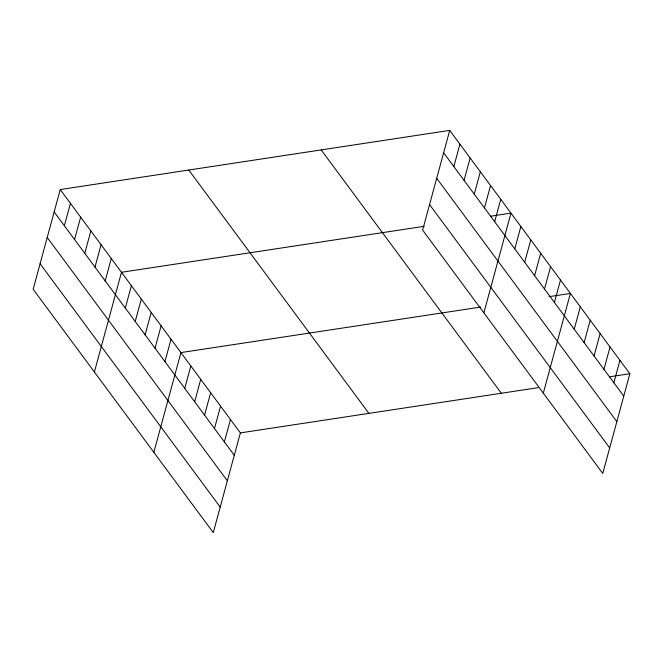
<?xml version="1.0" encoding="UTF-8"?>
<svg xmlns="http://www.w3.org/2000/svg" width="663" height="663" viewBox="0 0 663 663"><rect width="100%" height="100%" fill="white"/><g stroke="black" fill="none" stroke-linecap="round" stroke-linejoin="round"><path stroke-width="0.99" d="M60.242 189.552L33.15 289.267L213.279 532.613L240.371 432.898L60.242 189.552L449.721 130.387L629.85 373.733L602.758 473.448L422.629 230.102L449.721 130.387M64.369 225.735L70.452 203.342M74.571 239.517L80.654 217.132M84.781 253.307L90.864 230.923M94.991 267.098L101.074 244.713M105.193 280.888L111.276 258.504M94.395 372.001L121.486 272.286L424.262 226.298M125.307 308.063L131.39 285.67M135.219 321.447L141.302 299.054M145.122 334.832L151.205 312.439M155.034 348.216L161.117 325.823M164.938 361.6L171.021 339.207M153.841 452.307L180.933 352.592L480.642 307.068M184.753 388.369L190.836 365.976M194.657 401.753L200.74 379.36M204.569 415.137L210.652 392.745M214.472 428.522L220.555 406.129M224.384 441.906L230.467 419.513M453.84 166.57L459.923 144.178M464.05 180.361L470.133 157.968M474.26 194.151L480.344 171.758M484.462 207.942L490.545 185.549M494.673 221.732L500.756 199.339M483.874 312.837L510.966 213.13L490.562 216.229M514.786 248.898L520.869 226.514M524.698 262.283L530.781 239.898M534.602 275.667L540.685 253.283M544.505 289.051L550.588 266.667M554.417 302.436L560.5 280.051M543.312 393.142L570.404 293.436L548.989 296.684M574.233 329.204L580.316 306.82M584.136 342.589L590.219 320.204M594.048 355.973L600.131 333.588M603.952 369.357L610.035 346.964M613.863 382.742L619.946 360.349M240.371 432.898L538.041 387.681M609.446 376.833L629.85 373.733M443.638 152.78L623.767 396.126M436.702 178.297L616.83 421.643M429.558 204.585L609.695 447.931M321.19 149.913L501.319 393.258M188.773 170.026L368.901 413.372M54.159 211.945L234.288 455.29M47.222 237.462L227.359 480.808M40.087 263.75L220.215 507.096"/></g></svg>
